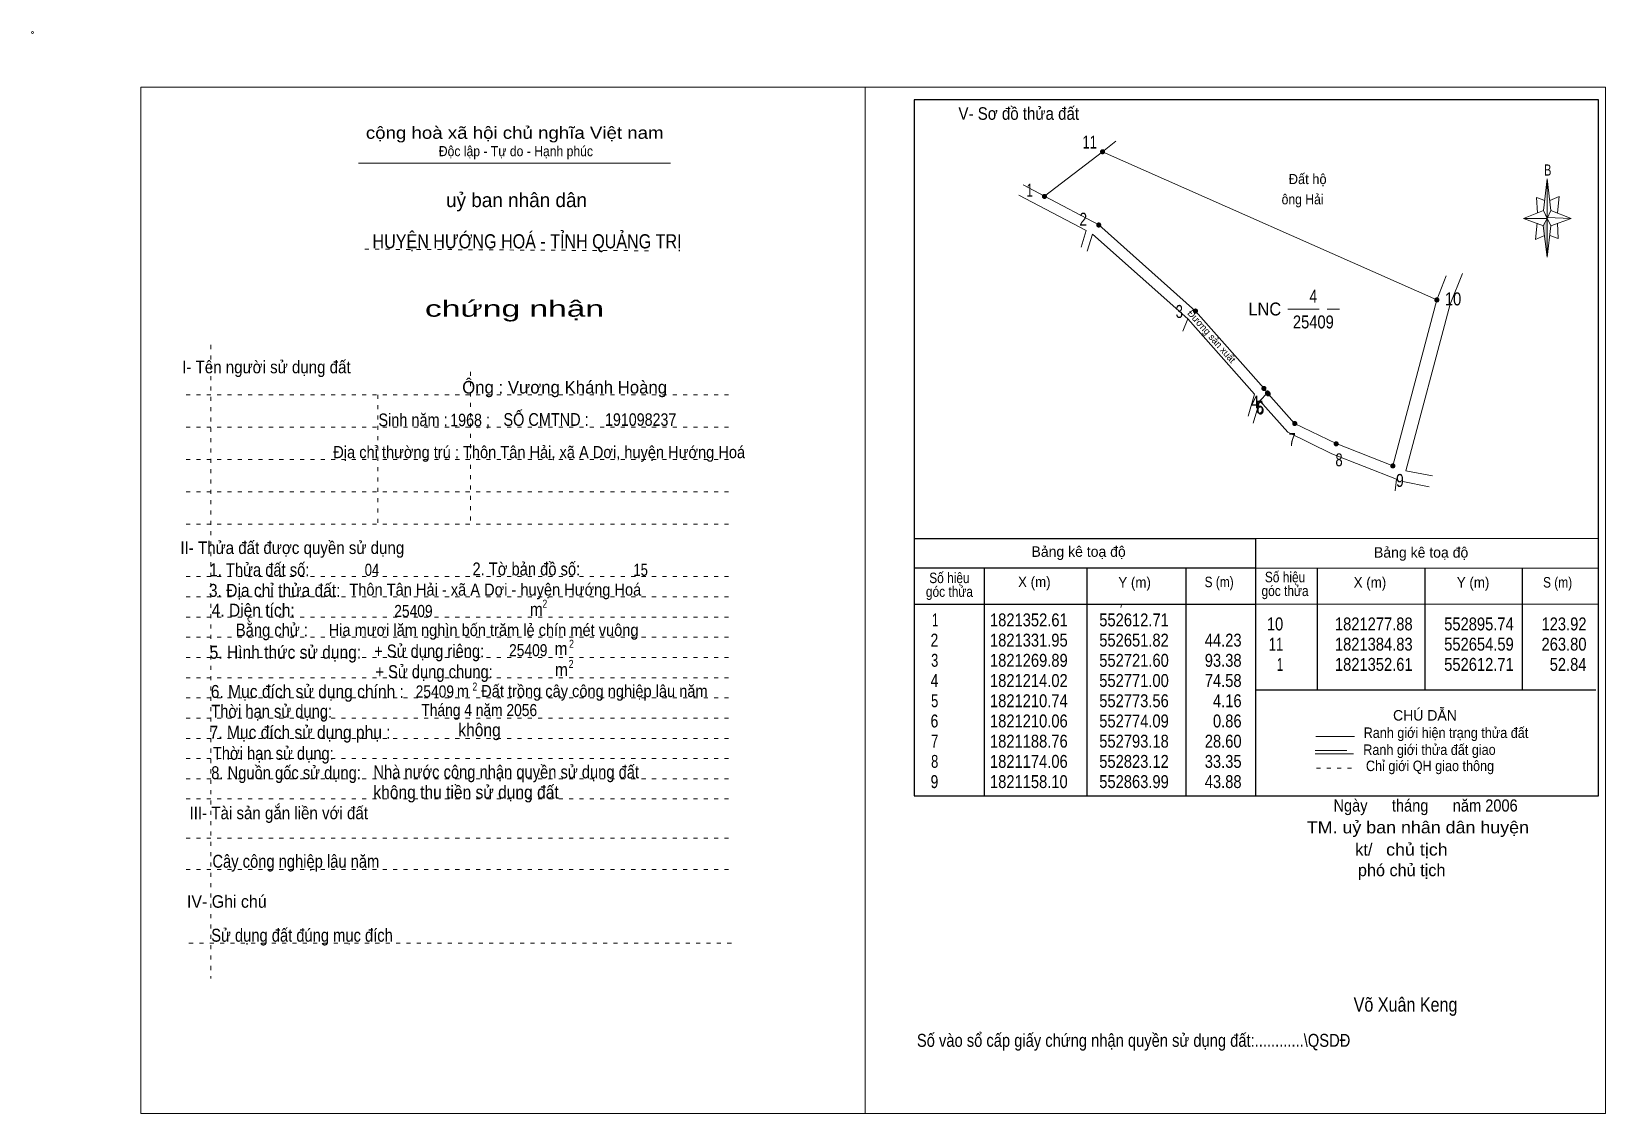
# Model space of a CAD drawing. Header units: centimetres. Extents: x -1.6 to 37.4, y -1.3 to 25.5.
import ezdxf
from ezdxf.enums import TextEntityAlignment as Align

# ---------------------------------------------------------------- set-up
doc = ezdxf.new("R2010")
doc.units = ezdxf.units.CM
doc.header["$LTSCALE"] = 0.13
doc.linetypes.add('DOTTED', pattern=[1.5, 0.3, -1.2])
doc.linetypes.add('LONG_DASHED', pattern=[7.5, 6, -1.5])
for name, color, linetype, lineweight in [('1', 7, 'DOTTED', 13), ('10', 7, 'Continuous', 13), ('2', 7, 'Continuous', 25), ('3', 7, 'Continuous', 13), ('30', 7, 'Continuous', 13), ('32', 7, 'LONG_DASHED', 13), ('33', 7, 'LONG_DASHED', 13), ('35', 7, 'Continuous', 13)]:
    doc.layers.add(name, color=color, linetype=linetype, lineweight=lineweight)

msp = doc.modelspace()

# ---------------------------------------------------------------- hatches: boundary and pattern name
at = {"layer": '30'}
msp.add_hatch(color=256, dxfattribs=at).paths.add_polyline_path([(35.91, 20.87), (35.91, 19.91), (35.81, 20.69)])
at = {"layer": '32'}
for points in [[(24.9625, 22.5207, 1), (24.8625, 22.5207, 1)], [(23.5268, 21.4161, 1), (23.4268, 21.4161, 1)], [(24.8675, 20.7079, 1), (24.7675, 20.7079, 1)], [(33.2295, 18.8542, 1), (33.1295, 18.8542, 1)], [(27.2597, 18.5803, 1), (27.1597, 18.5803, 1)], [(28.9532, 16.665, 1), (28.8532, 16.665, 1)], [(29.041, 16.5526, 1), (28.941, 16.5526, 1)], [(29.0591, 16.5292, 1), (28.9591, 16.5292, 1)], [(29.7136, 15.799, 1), (29.6136, 15.799, 1)], [(30.74, 15.2951, 1), (30.64, 15.2951, 1)], [(32.1411, 14.748, 1), (32.0411, 14.748, 1)]]:
    msp.add_hatch(color=256, dxfattribs=at).paths.add_polyline_path(points)

# ---------------------------------------------------------------- linework, layer by layer
at = {"layer": '1', "linetype": 'Continuous'}
msp.add_line((6.51, 22.24), (14.23, 22.24), dxfattribs=at)
at = {"layer": '1'}
for p, q in [((6.67, 20.11), (13.82, 20.07)), ((2.86, 17.74), (2.86, 2.07)), ((9.28, 17.08), (9.28, 13.31)), ((2.25, 16.51), (15.75, 16.51)), ((6.99, 16.51), (6.99, 13.31)), ((2.25, 15.71), (15.75, 15.71)), ((2.25, 14.91), (15.75, 14.91)), ((2.25, 14.11), (15.75, 14.11)), ((2.25, 13.31), (15.75, 13.31)), ((2.25, 12.01), (15.75, 12.01)), ((2.25, 11.51), (15.75, 11.51)), ((2.25, 11.01), (15.75, 11.01)), ((2.25, 10.51), (15.75, 10.51)), ((2.25, 10.01), (15.75, 10.01)), ((2.25, 9.51), (15.75, 9.51)), ((2.25, 9.01), (15.75, 9.01)), ((2.25, 8.51), (15.75, 8.51)), ((2.25, 8.01), (15.75, 8.01)), ((2.25, 7.51), (15.75, 7.51)), ((2.25, 7.01), (15.75, 7.01)), ((2.25, 6.51), (15.75, 6.51)), ((2.25, 5.54), (15.75, 5.54)), ((2.25, 4.77), (15.75, 4.77)), ((2.32, 2.94), (15.82, 2.94))]:
    msp.add_line(p, q, dxfattribs=at)
at = {"layer": '10'}
for p, q in [((25.24, 22.78), (24.91, 22.52)), ((24.91, 22.52), (23.48, 21.42)), ((24.91, 22.52), (33.18, 18.86)), ((24.51, 20.57), (22.84, 21.45)), ((22.95, 21.7), (23.48, 21.42)), ((24.38, 20.16), (24.51, 20.57)), ((24.53, 20.06), (24.66, 20.48)), ((27.02, 18.39), (24.66, 20.48)), ((33.18, 18.86), (33.41, 19.45)), ((27.02, 18.39), (26.9, 18.08)), ((28.64, 15.81), (28.8, 16.36)), ((28.8, 16.36), (28.99, 16.56)), ((28.99, 16.56), (28.9, 16.67)), ((29.01, 16.53), (28.99, 16.56)), ((33.07, 14.5), (32.41, 14.63)), ((32.99, 14.23), (32.34, 14.36)), ((25.38, 11.31), (25.36, 11.25))]:
    msp.add_line(p, q, dxfattribs=at)
at = {"layer": '10', "lineweight": 25}
for p, q in [((28.7, 12.95), (37.18, 12.96)), ((28.7, 12.23), (37.18, 12.22)), ((30.22, 12.23), (30.22, 9.21)), ((32.88, 12.23), (32.88, 9.21)), ((35.29, 12.23), (35.29, 9.21)), ((28.7, 11.33), (37.18, 11.34)), ((28.7, 9.21), (37.11, 9.21))]:
    msp.add_line(p, q, dxfattribs=at)
at = {"layer": '10'}
for points in [[(23.48, 21.42), (24.82, 20.71), (27.21, 18.58), (28.9, 16.67)], [(32.41, 14.63), (33.51, 18.75), (33.81, 19.51)], [(29.01, 16.53), (29.66, 15.8), (30.69, 15.3), (32.09, 14.75), (33.18, 18.86)], [(28.51, 15.98), (28.67, 16.52), (27.02, 18.39)], [(28.8, 16.36), (29.49, 15.58), (30.58, 15.05)], [(30.58, 15.05), (32.18, 14.42), (32.15, 14.13)]]:
    msp.add_lwpolyline(points, dxfattribs=at)
msp.add_circle((-1.55, 25.47), 0.025, dxfattribs=at)
at = {"layer": '2'}
for p, q in [((20.25, 12.95), (28.7, 12.95)), ((28.7, 6.59), (28.7, 12.95)), ((20.25, 12.23), (28.7, 12.23)), ((21.99, 6.59), (21.99, 12.23)), ((24.53, 10.89), (24.53, 12.23)), ((26.97, 12.23), (26.97, 6.59)), ((20.25, 11.33), (28.7, 11.33))]:
    msp.add_line(p, q, dxfattribs=at)
msp.add_lwpolyline([(37.18, 23.8), (20.25, 23.8), (20.25, 6.59), (37.18, 6.59)], close=True, dxfattribs=at)
msp.add_lwpolyline([(24.53, 6.59), (24.53, 10.39), (24.53, 10.89)], dxfattribs=at)
at = {"layer": '3'}
msp.add_line((19.04, 24.12), (19.04, -1.27), dxfattribs=at)
for points in [[(19.04, 24.12), (1.13, 24.12), (1.13, -1.27), (19.04, -1.27)], [(19.04, -1.27), (37.35, -1.27), (37.35, 24.12), (19.04, 24.12)]]:
    msp.add_lwpolyline(points, dxfattribs=at)
at = {"layer": '30'}
for p, q in [((35.82, 21.07), (35.91, 21.85)), ((36, 21.07), (36.5, 20.87)), ((35.82, 20.69), (35.32, 20.87)), ((36, 20.69), (35.91, 19.91)), ((36.16, 20.75), (36.18, 20.37)), ((36.18, 20.37), (35.97, 20.45))]:
    msp.add_line(p, q, dxfattribs=at)
for points in [[(35.91, 21.85), (36, 21.07), (35.91, 20.87)], [(35.91, 20.87), (35.32, 20.87), (35.82, 21.07), (36, 20.69), (36.5, 20.87), (35.91, 20.89)], [(35.91, 20.87), (35.91, 19.91), (35.81, 20.69)]]:
    msp.add_lwpolyline(points, close=True, dxfattribs=at)
for points in [[(35.97, 21.31), (36.2, 21.41), (36.16, 21.01)], [(35.91, 20.87), (35.82, 21.07), (35.32, 20.87)], [(35.85, 21.31), (35.64, 21.39), (35.67, 21.01)], [(35.66, 20.75), (35.62, 20.35), (35.84, 20.45)], [(35.91, 20.87), (36, 20.69), (36.5, 20.87)]]:
    msp.add_lwpolyline(points, dxfattribs=at)
at = {"layer": '32'}
for centre in [(24.9125, 22.5207), (23.4768, 21.4161), (24.8175, 20.7079), (33.1795, 18.8542), (27.2097, 18.5803), (28.9032, 16.665), (28.991, 16.5526), (29.0091, 16.5292), (29.6636, 15.799), (30.69, 15.2951), (32.0911, 14.748)]:
    msp.add_circle(centre, 0.05, dxfattribs=at)
at = {"layer": '33'}
msp.add_line((29.49, 18.63), (30.77, 18.63), dxfattribs=at)
at = {"layer": '35'}
for p, q in [((30.19, 8.06), (31.14, 8.06)), ((30.17, 7.63), (31.12, 7.63))]:
    msp.add_line(p, q, dxfattribs=at)
at = {"layer": '35', "linetype": 'LONG_DASHED'}
msp.add_line((30.17, 7.71), (31.12, 7.71), dxfattribs=at)
at = {"layer": '35', "linetype": 'DOTTED'}
msp.add_line((30.2, 7.27), (31.19, 7.27), dxfattribs=at)

# ---------------------------------------------------------------- texts
at = {"layer": '1'}
for s, height, width, p in [('V- Sơ đồ thửa đất', 0.31, 0.9, (22.84, 23.31)), ('cộng hoà xã hội chủ nghĩa Việt nam', 0.3, 1.15, (10.375, 22.84)), ('Độc lập - Tự do - Hạnh phúc', 0.25, 0.9, (10.405, 22.41)), ('chứng nhận', 0.4, 1.55, (10.37, 18.44)), ('I- Tên người sử dụng đất', 0.31, 0.9, (4.235, 17.04)), ('II- Thửa đất được quyền sử dụng', 0.31, 0.9, (4.875, 12.57)), ('III- Tài sản gắn liền với đất', 0.31, 0.9, (4.54, 6.01)), ('IV- Ghi chú', 0.31, 0.95, (3.255, 3.82))]:
    msp.add_text(s, height=height, dxfattribs=dict(at, width=width)).set_placement(p, align=Align.CENTER)
msp.add_text('uỷ ban nhân dân', height=0.35, dxfattribs=at).set_placement((10.42, 21.15), align=Align.CENTER)
msp.add_text('Đương sản xuất', height=0.1714, rotation=311.475, dxfattribs=at).set_placement((27.5456, 17.8967), align=Align.CENTER)
at = {"layer": '10'}
for s, width, p in [('  Đất hộ', 0.95, (29.34, 21.72)), ('ông Hải', 0.9, (29.34, 21.22))]:
    msp.add_text(s, height=0.25, dxfattribs=dict(at, width=width)).set_placement(p)
for s, height, p in [('Ông : Vương Khánh Hoàng', 0.31, (11.61, 16.54)), ('kt/ ', 0.3, (31.43, 5.11)), ('phó chủ tịch ', 0.3, (32.365, 4.6))]:
    msp.add_text(s, height=height, dxfattribs=at).set_placement(p, align=Align.CENTER)
for s, height, width, p in [('Sinh năm :', 0.3149, 0.85, (7.86, 15.73)), ('1968 ;', 0.31, 0.85, (9.27, 15.73)), ('SỐ CMTND :', 0.3149, 0.85, (11.15, 15.74)), ('191098237', 0.31, 0.85, (13.49, 15.74)), ('Địa chỉ thường trú : Thôn Tân Hải, xã A Dơi, huyện Hướng Hoá', 0.3, 0.9, (10.98, 14.94)), ('04', 0.3, 0.8, (6.845, 12.03)), ('15', 0.3, 0.8, (13.49, 12.03)), ('Thôn Tân Hải - xã A Dơi - huyện Hướng Hoá ', 0.3, 0.9, (9.945, 11.54)), ('25409', 0.3, 0.85, (7.87, 11.01)), ('Hia mươi lăm nghìn bốn trăm lẻ chín mét vuông', 0.3, 0.9, (9.605, 10.54)), ('25409', 0.3, 0.85, (10.71, 10.04)), ('m   Đất trồng cây công nghiệp lâu năm ', 0.3, 0.9, (12.095, 9.03)), ('25409', 0.3, 0.85, (8.4, 9.02)), ('Tháng 4 năm 2056 ', 0.3, 0.85, (9.545, 8.56)), ('Ngày      tháng      năm 2006', 0.3, 0.9, (32.9, 6.2)), ('TM. uỷ ban nhân dân huyện', 0.3, 1.1, (32.71, 5.66)), ('chủ tịch', 0.3, 1.1, (32.685, 5.11)), ('Võ Xuân Keng ', 0.35, 0.85, (32.46, 1.25))]:
    msp.add_text(s, height=height, dxfattribs=dict(at, width=width)).set_placement(p, align=Align.CENTER)
at = {"layer": '2'}
for s, height, width, p in [('HUYỆN HƯỚNG HOÁ - TỈNH QUẢNG TRỊ', 0.35, 0.85, (10.68, 20.13)), ('Số hiệu', 0.2591, 0.85, (21.125, 11.85)), ('Số hiệu', 0.2591, 0.85, (29.425, 11.87)), ('3. Địa chỉ thửa đất:', 0.32, 0.9, (4.44, 11.51)), ('góc thửa', 0.2591, 0.85, (21.125, 11.51)), ('X (m)', 0.2591, 0.95, (23.225, 11.75)), ('Y (m)', 0.2591, 0.95, (25.705, 11.74)), ('S (m)', 0.2591, 0.85, (27.795, 11.75)), ('góc thửa', 0.2591, 0.85, (29.425, 11.53)), ('X (m)', 0.2591, 0.95, (31.525, 11.74)), ('Y (m)', 0.2591, 0.95, (34.075, 11.74)), ('S (m)', 0.2591, 0.85, (36.165, 11.74)), ('Số vào sổ cấp giấy chứng nhận quyền sử dụng đất:............\\QSDĐ', 0.32, 0.85, (25.68, 0.38))]:
    msp.add_text(s, height=height, dxfattribs=dict(at, width=width)).set_placement(p, align=Align.CENTER)
for p in [(24.32, 12.5), (32.79, 12.48)]:
    msp.add_text('Bảng kê toạ độ', height=0.2591, dxfattribs=at).set_placement(p, align=Align.CENTER)
for s, height, width, p in [('1. Thửa đất số:', 0.32, 0.85, (2.83, 12.02)), ('2. Tờ bản đồ số:', 0.32, 0.85, (9.33, 12.04)), ('4. Diện tích:', 0.32, 0.9, (2.88, 11.02)), ('m', 0.32, 0.9, (10.75, 11.04)), ('2', 0.2, 0.8, (11.06, 11.24)), ('Bằng chử :', 0.32, 0.85, (3.48, 10.53)), ('5. Hình thức sử dụng:', 0.32, 0.9, (2.83, 9.98)), ('+ Sử dụng riêng:', 0.32, 0.85, (6.9, 10.01)), ('m', 0.32, 0.9, (11.36, 10.07)), ('2', 0.2, 0.8, (11.72, 10.25)), ('+ Sử dụng chung:', 0.32, 0.85, (6.93, 9.5)), ('m', 0.32, 0.9, (11.37, 9.55)), ('2', 0.2, 0.8, (11.71, 9.75)), ('6. Mục đích sử dụng chính : ', 0.32, 0.9, (2.86, 9.01)), ('2', 0.2, 0.8, (9.33, 9.19)), ('Thời hạn sử dụng: ', 0.32, 0.85, (2.87, 8.52)), ('7. Mục đích sử dụng phụ : ', 0.32, 0.9, (2.83, 8)), ('không', 0.32, 0.9, (8.98, 8.06)), ('Thời hạn sử dụng: ', 0.32, 0.85, (2.91, 7.48)), ('8. Nguồn gốc sử dụng: ', 0.32, 0.85, (2.87, 7)), ('Nhà nước công nhận quyền sử dụng đất  ', 0.32, 0.85, (6.88, 7.02)), ('không thu tiền sử dụng đất', 0.32, 0.9, (6.88, 6.52)), ('Cây công nghiệp lâu năm', 0.32, 0.85, (2.9, 4.81)), ('Sử dụng đất đúng mục đích', 0.32, 0.85, (2.87, 2.98))]:
    msp.add_text(s, height=height, dxfattribs=dict(at, width=width)).set_placement(p)
at = {"layer": '30', "width": 0.75}
msp.add_text('B', height=0.2756, dxfattribs=at).set_placement((35.92, 21.93), align=Align.CENTER)
at = {"layer": '30'}
for s, width, p in [('1', 0.65, (20.85, 10.78)), ('1821352.61', 0.85, (24.05, 10.78)), ('552612.71', 0.85, (26.55, 10.78)), ('552612.71', 0.85, (26.55, 10.78)), ('10', 0.85, (29.38, 10.68)), ('1821277.88', 0.85, (32.58, 10.68)), ('552895.74', 0.85, (35.08, 10.68)), ('123.92', 0.85, (36.88, 10.68)), ('2', 0.8, (20.85, 10.28)), ('1821331.95', 0.85, (24.05, 10.28)), ('552651.82', 0.85, (26.55, 10.28)), ('44.23', 0.85, (28.35, 10.28)), ('11', 0.75, (29.38, 10.18)), ('1821384.83', 0.85, (32.58, 10.18)), ('552654.59', 0.85, (35.08, 10.18)), ('263.80', 0.85, (36.88, 10.18)), ('3', 0.75, (20.85, 9.78)), ('1821269.89', 0.85, (24.05, 9.78)), ('552721.60', 0.85, (26.55, 9.78)), ('93.38', 0.85, (28.35, 9.78)), ('1', 0.65, (29.38, 9.68)), ('1821352.61', 0.85, (32.58, 9.68)), ('552612.71', 0.85, (35.08, 9.68)), ('52.84', 0.85, (36.88, 9.68)), ('4', 0.8, (20.85, 9.28)), ('1821214.02', 0.85, (24.05, 9.28)), ('552771.00', 0.85, (26.55, 9.28)), ('74.58', 0.85, (28.35, 9.28)), ('5', 0.75, (20.85, 8.78)), ('1821210.74', 0.85, (24.05, 8.78)), ('552773.56', 0.85, (26.55, 8.78)), ('4.16', 0.85, (28.35, 8.78)), ('6', 0.8, (20.85, 8.28)), ('1821210.06', 0.85, (24.05, 8.28)), ('552774.09', 0.85, (26.55, 8.28)), ('0.86', 0.85, (28.35, 8.28)), ('7', 0.75, (20.85, 7.78)), ('1821188.76', 0.85, (24.05, 7.78)), ('552793.18', 0.85, (26.55, 7.78)), ('28.60', 0.85, (28.35, 7.78)), ('8', 0.75, (20.85, 7.28)), ('1821174.06', 0.85, (24.05, 7.28)), ('552823.12', 0.85, (26.55, 7.28)), ('33.35', 0.85, (28.35, 7.28)), ('9', 0.8, (20.85, 6.78)), ('1821158.10', 0.85, (24.05, 6.78)), ('552863.99', 0.85, (26.55, 6.78)), ('43.88', 0.85, (28.35, 6.78))]:
    msp.add_text(s, height=0.32, dxfattribs=dict(at, width=width)).set_placement(p, align=Align.RIGHT)
at = {"layer": '32'}
for s, width, p in [('11', 0.75, (24.595, 22.6)), ('1', 0.65, (23.11, 21.41)), ('2', 0.8, (24.435, 20.69)), ('3', 0.75, (26.81, 18.41)), ('10', 0.85, (33.58, 18.72)), ('4', 0.8, (28.685, 16.17)), ('5', 0.75, (28.8, 16.04)), ('6', 0.8, (28.815, 16.02)), ('7', 0.75, (29.6, 15.24)), ('8', 0.75, (30.76, 14.74)), ('9', 0.8, (32.265, 14.23))]:
    msp.add_text(s, height=0.32, dxfattribs=dict(at, width=width)).set_placement(p, align=Align.CENTER)
at = {"layer": '33'}
for s, width, p in [('4', 0.8, (30.125, 18.79)), ('25409', 0.85, (30.125, 18.15))]:
    msp.add_text(s, height=0.32, dxfattribs=dict(at, width=width)).set_placement(p, align=Align.CENTER)
at = {"layer": '33', "width": 0.95}
msp.add_text('LNC', height=0.32, dxfattribs=at).set_placement((29.33, 18.47), align=Align.RIGHT)
at = {"layer": '35'}
msp.add_text('CHÚ DẪN', height=0.2591, dxfattribs=at).set_placement((32.885, 8.45), align=Align.CENTER)
at = {"layer": '35', "width": 0.9}
for s, p in [('Ranh giới hiện trạng thửa đất', (33.405, 8.02)), ('Ranh giới thửa đất giao ', (33.04, 7.6)), ('Chỉ giới QH giao thông', (33.01, 7.2))]:
    msp.add_text(s, height=0.2591, dxfattribs=at).set_placement(p, align=Align.CENTER)

doc.saveas('drawing.dxf')
